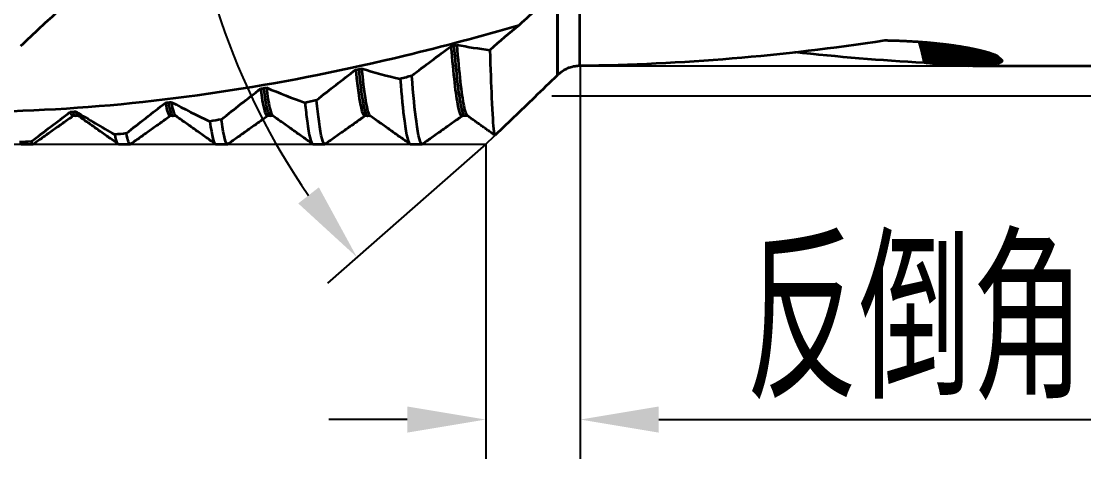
# Model space of a CAD drawing. Header units: millimetres. Extents: x 3498 to 3664, y 713 to 775.
# Drawn here: x 3551.51 to 3585.36, y 714.07 to 728.03 of the extents above; entities that cross this region are included whole.
import ezdxf

# ---------------------------------------------------------------- set-up
doc = ezdxf.new("R2010")
doc.units = ezdxf.units.MM
doc.layers.add('轮廓', color=4, linetype='Continuous', lineweight=35)
doc.styles.add('工程字', font='gbenor.shx', dxfattribs={"bigfont": 'gbcbig.shx'})
doc.dimstyles.new('ZQH', dxfattribs={"dimtxt": 3, "dimasz": 2.5, "dimexe": 1.25, "dimexo": 0, "dimgap": 0.5, "dimtad": 1, "dimdec": 3, "dimdsep": 46, "dimtxsty": '工程字', "dimblk": 'CLOSEDBLANK', "dimcen": -0.8, "dimclrd": 3, "dimclre": 3, "dimclrt": 3, "dimadec": 1, "dimazin": 2, "dimtfac": 1, "dimtdec": 3, "dimtofl": 0, "dimtmove": 0, "dimatfit": 3, "dimldrblk": 'CLOSEDBLANK', "dimfxl": 1, "dimtolj": 1, "dimtzin": 0, "dimarcsym": 0})
doc.dimstyles.new('ZQV', dxfattribs={"dimtxt": 3, "dimasz": 2.5, "dimexe": 1.25, "dimexo": 0, "dimgap": 0.5, "dimtad": 1, "dimtih": 1, "dimtoh": 1, "dimdec": 3, "dimdsep": 46, "dimtxsty": '工程字', "dimblk": 'CLOSEDBLANK', "dimcen": -0.8, "dimclrd": 3, "dimclre": 3, "dimclrt": 3, "dimadec": 1, "dimazin": 2, "dimtfac": 1, "dimtdec": 3, "dimtofl": 0, "dimtmove": 0, "dimatfit": 3, "dimldrblk": 'CLOSEDBLANK', "dimfxl": 1, "dimtolj": 1, "dimtzin": 0, "dimarcsym": 0})

# ---------------------------------------------------------------- blocks, each defined once
blk = doc.blocks.new('*D45')
at = {"color": 3, "lineweight": -2, "transparency": 16777216}
for p, q in [((3566.307, 744.106), (3559.957, 748.742)), ((3566.307, 724.106), (3561.262, 719.678))]:
    blk.add_line(p, q, dxfattribs=at)
blk.add_arc((3578.748, 735.025), 22.016, 150.3814, 214.7615, dxfattribs=at)
at = {"color": 3, "transparency": 16777216}
for points in [[(3559.259, 746.132), (3559.959, 745.679), (3560.966, 748.005)], [(3560.99, 722.729), (3560.333, 722.216), (3562.201, 720.503)]]:
    blk.add_solid(points, dxfattribs=at)
at = {"layer": 'Defpoints', "color": 0, "transparency": 16777216}
for p in [(3566.307, 744.106), (3568.412, 742.57), (3557.53, 729.152), (3569.028, 726.494), (3566.307, 724.106)]:
    blk.add_point(p, dxfattribs=at)
at = {"color": 3, "transparency": 16777216, "insert": (3563.211, 750.623), "char_height": 5, "attachment_point": 5, "style": '工程字'}
blk.add_mtext('\\A1;反倒角', dxfattribs=at)
blk = doc.blocks.new('_ClosedBlank')
at = {"color": 0, "linetype": 'ByBlock', "lineweight": -2}
for p, q in [((-1, 0.167), (0, 0)), ((-1, 0.167), (-1, -0.167)), ((0, 0), (-1, -0.167))]:
    blk.add_line(p, q, dxfattribs=at)
blk = doc.blocks.new('*D46')
at = {"color": 3, "lineweight": -2, "transparency": 16777216}
for p, q in [((3569.319, 726.606), (3569.319, 714.074)), ((3566.307, 724.106), (3566.307, 714.074)), ((3563.807, 715.324), (3561.307, 715.324)), ((3571.819, 715.324), (3589.271, 715.324))]:
    blk.add_line(p, q, dxfattribs=at)
at = {"color": 3, "transparency": 16777216}
for points in [[(3563.807, 715.741), (3563.807, 714.907), (3566.307, 715.324)], [(3571.819, 715.741), (3571.819, 714.907), (3569.319, 715.324)]]:
    blk.add_solid(points, dxfattribs=at)
at = {"layer": 'Defpoints', "color": 0, "transparency": 16777216}
for p in [(3569.319, 726.606), (3566.307, 724.106), (3569.319, 715.324)]:
    blk.add_point(p, dxfattribs=at)
at = {"color": 3, "transparency": 16777216, "insert": (3581.795, 718.462), "char_height": 5, "attachment_point": 5, "style": '工程字'}
blk.add_mtext('\\A1;反倒角长', dxfattribs=at)
blk = doc.blocks.new('*D47')
at = {"color": 3, "lineweight": -2, "transparency": 16777216}
for p, q in [((3592.651, 742.57), (3592.651, 765.284)), ((3568.412, 742.57), (3593.901, 742.57)), ((3592.651, 728.142), (3592.651, 740.07)), ((3568.412, 725.642), (3593.901, 725.642))]:
    blk.add_line(p, q, dxfattribs=at)
at = {"color": 3, "transparency": 16777216}
for points in [[(3592.235, 740.07), (3593.068, 740.07), (3592.651, 742.57)], [(3592.235, 728.142), (3593.068, 728.142), (3592.651, 725.642)]]:
    blk.add_solid(points, dxfattribs=at)
at = {"layer": 'Defpoints', "color": 0, "transparency": 16777216}
for p in [(3568.412, 742.57), (3568.412, 725.642), (3592.651, 725.642)]:
    blk.add_point(p, dxfattribs=at)
at = {"color": 3, "transparency": 16777216, "insert": (3589.514, 755.96), "char_height": 5, "attachment_point": 5, "rotation": 90, "style": '工程字'}
blk.add_mtext('\\A1;反倒角直径', dxfattribs=at)

msp = doc.modelspace()

# ---------------------------------------------------------------- linework, layer by layer
at = {"extrusion": (0, -1.22465e-16, -1)}
for p, q in [((3566.3132, 724.1062), (3568.599, 726.3062)), ((3568.599, 726.3062), (3568.6061, 726.3134)), ((3569.3132, 726.6062), (3602.8132, 726.6062)), ((3532.8132, 724.1062), (3566.3132, 724.1062))]:
    msp.add_line(p, q, dxfattribs=at)
msp.add_arc((-3569.3132, 725.6062), 1, 45, 90, dxfattribs=at)
at = {"layer": '轮廓', "color": 4, "lineweight": 35}
for p, q in [((3569.3075, 726.6111), (3569.3075, 729.5798)), ((3568.5933, 726.3076), (3568.5933, 729.1147)), ((3568.6004, 726.3147), (3568.6004, 729.1229)), ((3580.1098, 727.3723), (3580.1203, 727.3389)), ((3580.1203, 727.3389), (3580.1385, 727.2779)), ((3580.1203, 727.3389), (3581.8459, 726.6063)), ((3580.1735, 727.3677), (3581.9646, 726.6072)), ((3580.3161, 727.3566), (3582.0747, 726.61)), ((3580.4564, 727.3445), (3582.1762, 726.6144)), ((3580.5941, 727.3316), (3582.2694, 726.6203)), ((3580.7291, 727.3177), (3582.3542, 726.6278)), ((3580.8613, 727.303), (3582.4308, 726.6367)), ((3580.1385, 727.2779), (3580.1564, 727.2152)), ((3580.1385, 727.2779), (3581.7185, 726.6071)), ((3580.1564, 727.2152), (3580.1739, 727.1508)), ((3580.1564, 727.2152), (3581.5823, 726.6098)), ((3580.1739, 727.1508), (3580.191, 727.0849)), ((3580.1739, 727.1508), (3581.4372, 726.6145)), ((3580.191, 727.0849), (3580.2077, 727.0175)), ((3580.191, 727.0849), (3581.2831, 726.6213)), ((3580.2077, 727.0175), (3580.2239, 726.9486)), ((3580.2077, 727.0175), (3581.1198, 726.6302)), ((3580.9905, 727.2875), (3582.4993, 726.6469)), ((3581.1166, 727.2711), (3582.5597, 726.6584)), ((3581.2393, 727.254), (3582.6123, 726.6711)), ((3581.3586, 727.2362), (3582.657, 726.685)), ((3581.4742, 727.2178), (3582.6941, 726.6999)), ((3581.586, 727.1987), (3582.7235, 726.7157)), ((3581.6938, 727.1791), (3582.7456, 726.7325)), ((3581.7975, 727.1589), (3582.7603, 726.7501)), ((3581.8968, 727.1383), (3582.7677, 726.7685)), ((3581.9917, 727.1172), (3582.7359, 726.8013)), ((3582.082, 727.0958), (3582.6981, 726.8343)), ((3582.1675, 727.0741), (3582.6693, 726.8611)), ((3582.2481, 727.0521), (3582.6472, 726.8827)), ((3582.3237, 727.0299), (3582.6305, 726.8996)), ((3582.3942, 727.0075), (3582.6183, 726.9123)), ((3582.4598, 726.9848), (3582.6102, 726.9209)), ((3582.5222, 726.961), (3582.5838, 726.9348)), ((3580.2239, 726.9486), (3580.2397, 726.8782)), ((3580.2239, 726.9486), (3580.9473, 726.6414)), ((3580.2397, 726.8782), (3580.255, 726.8065)), ((3580.2397, 726.8782), (3580.7655, 726.655)), ((3580.255, 726.8065), (3580.2699, 726.7335)), ((3580.255, 726.8065), (3580.5742, 726.671)), ((3580.2699, 726.7335), (3580.2766, 726.6991)), ((3580.2699, 726.7335), (3580.3733, 726.6896)), ((3568.6061, 726.3134), (3568.599, 726.3062)), ((3581.8392, 726.6062), (3602.8075, 726.6062)), ((3567.8691, 725.6093), (3566.6041, 724.3917)), ((3553.2451, 725.0062), (3553.1512, 725.0062)), ((3553.3295, 725.0062), (3553.2451, 725.0062)), ((3556.3451, 725.0062), (3556.2512, 725.0062)), ((3556.4295, 725.0062), (3556.3451, 725.0062)), ((3559.4451, 725.0062), (3559.3512, 725.0062)), ((3559.5295, 725.0062), (3559.4451, 725.0062)), ((3562.5451, 725.0062), (3562.4512, 725.0062)), ((3562.6295, 725.0062), (3562.5451, 725.0062)), ((3565.6451, 725.0062), (3565.5512, 725.0062)), ((3565.7295, 725.0062), (3565.6451, 725.0062)), ((3551.5057, 724.1062), (3551.8844, 724.1062)), ((3554.6057, 724.1062), (3554.9844, 724.1062)), ((3557.7057, 724.1062), (3558.0844, 724.1062)), ((3560.8057, 724.1062), (3561.1844, 724.1062)), ((3563.9057, 724.1062), (3564.2844, 724.1062))]:
    msp.add_line(p, q, dxfattribs=at)
for centre, major_axis, ratio, start_param, end_param in [((3512.1124, 734.1062), (-189.0959, 5.5452), 0.0267052, 1.933253, 1.9340863), ((3526.9508, 734.1062), (-138.2161, 5.6726), 0.0354974, 1.9596766, 1.9608844), ((3535.5107, 734.1062), (-109.0484, 5.7967), 0.043641, 1.9865733, 1.9881076), ((3541.1029, 734.1062), (-90.1434, 5.9175), 0.0511184, 2.0138872, 2.0157471), ((3545.0585, 734.1062), (-76.8983, 6.0346), 0.0579133, 2.0416065, 2.0437911), ((3548.0162, 734.1062), (-67.1048, 6.1481), 0.064012, 2.0697163, 2.0722247), ((3550.3207, 734.1062), (-59.571, 6.2575), 0.0694027, 2.0981993, 2.1010302), ((3552.1743, 734.1062), (-53.5972, 6.3629), 0.0740761, 2.1270355, 2.1301876), ((3553.7038, 734.1062), (-48.7457, 6.4641), 0.0780257, 2.156203, 2.1596749), ((3554.9925, 734.1062), (-44.7284, 6.5608), 0.0812474, 2.1856782, 2.1894683), ((3556.0974, 734.1062), (-41.3481, 6.6529), 0.08374, 2.2154363, 2.2195429), ((3557.0591, 734.1062), (-38.4653, 6.7404), 0.085505, 2.2454518, 2.2498731), ((3557.9069, 734.1062), (-35.9785, 6.8231), 0.0865468, 2.2756987, 2.2804327), ((3558.6627, 734.1062), (-33.812, 6.9009), 0.0868724, 2.3061515, 2.3111962), ((3559.3433, 734.1062), (-31.9085, 6.9738), 0.0864912, 2.336785, 2.3421381), ((3559.9617, 734.1062), (-30.2234, 7.0417), 0.0854153, 2.3675751, 2.3732344), ((3560.5279, 734.1062), (-28.7218, 7.1047), 0.0836586, 2.3984991, 2.4044623), ((3561.0501, 734.1062), (-27.376, 7.1627), 0.0812374, 2.429536, 2.4358006), ((3561.5348, 734.1062), (-26.1634, 7.2158), 0.0781693, 2.4606668, 2.4672302), ((3561.9875, 734.1062), (-25.0658, 7.264), 0.0744737, 2.4918747, 2.4987343), ((3562.4125, 734.1062), (-24.0682, 7.3074), 0.0701708, 2.5231452, 2.5302985), ((3562.8136, 734.1062), (-23.158, 7.3461), 0.0652821, 2.5544665, 2.5619107), ((3563.1938, 734.1062), (-22.3248, 7.3801), 0.0598294, 2.5858293, 2.5935616), ((3563.5559, 734.1062), (-21.5597, 7.4096), 0.0538351, 2.6172267, 2.6252443), ((3563.9019, 734.1062), (-20.8553, 7.4348), 0.0473216, 2.6486545, 2.6569546), ((3564.234, 734.1062), (-20.2052, 7.4556), 0.0403112, 2.6801111, 2.6886908), ((3564.5537, 734.1062), (-19.6037, 7.4723), 0.0328262, 2.7115972, 2.7204537), ((3564.8626, 734.1062), (-19.0462, 7.485), 0.0248881, 2.7431159, 2.7522462), ((3565.1618, 734.1062), (-18.5284, 7.4938), 0.0165183, 2.7746725, 2.7840738), ((3565.4527, 734.1062), (-18.0469, 7.4987), 0.007737, 2.8062745, 2.8159439), ((3582.8759, 734.1062), (-0.3481, 7.4994), 0.2671396, 2.8375315, 2.9165152)]:
    msp.add_ellipse(centre, major_axis=major_axis, ratio=ratio, start_param=start_param, end_param=end_param, dxfattribs=at)
at = {"layer": '轮廓', "color": 4, "lineweight": 35, "extrusion": (0, 0, -1)}
for centre, major_axis, ratio, start_param, end_param in [((3574.5909, 734.1062), (-12.824, 5.27), 0.4161248, 4.0824564, 4.0907424), ((3574.2605, 734.1062), (-12.7458, 5.4456), 0.4046087, 4.0312801, 4.048989), ((3573.9389, 734.1062), (-12.6837, 5.6092), 0.3925245, 3.9815734, 3.9990058), ((3573.6256, 734.1062), (-12.6371, 5.7614), 0.379965, 3.9332778, 3.9504429), ((3573.3198, 734.1062), (-12.6055, 5.9031), 0.3670146, 3.8863267, 3.9032323), ((3573.021, 734.1062), (-12.5884, 6.0349), 0.3537494, 3.8406486, 3.8573013), ((3572.7287, 734.1062), (-12.5853, 6.1575), 0.3402373, 3.7961695, 3.8125748), ((3572.4423, 734.1062), (-12.5957, 6.2716), 0.3265386, 3.752815, 3.7689774), ((3570.8234, 734.1062), (-12.9237, 6.8109), 0.2429907, 3.5123561, 3.5271177), ((3570.5663, 734.1062), (-13.0207, 6.8809), 0.2291602, 3.4749614, 3.4894938), ((3570.3118, 734.1062), (-13.1296, 6.9462), 0.2154246, 3.4381826, 3.452486), ((3570.0595, 734.1062), (-13.2505, 7.0071), 0.2018032, 3.4019709, 3.416045), ((3569.809, 734.1062), (-13.3835, 7.0639), 0.1883132, 3.3662805, 3.3801248), ((3569.5601, 734.1062), (-13.5288, 7.1166), 0.1749703, 3.3310683, 3.344682), ((3566.0129, 734.1062), (-17.1801, 7.4976), 0.0109813, 2.8696543, 2.8750871), ((3569.3123, 734.1062), (-13.6868, 7.1657), 0.1617889, 3.2962941, 3.3096762), ((3569.0653, 734.1062), (-13.8577, 7.211), 0.1487827, 3.2619201, 3.2750693), ((3568.8187, 734.1062), (-14.0421, 7.2529), 0.1359645, 3.2279108, 3.2408256), ((3568.5721, 734.1062), (-14.2405, 7.2914), 0.1233467, 3.1942329, 3.2069117), ((3568.3252, 734.1062), (-14.4534, 7.3266), 0.1109417, 3.160855, 3.173296), ((3568.0775, 734.1062), (-14.6815, 7.3585), 0.0987615, 3.1277478, 3.1399489), ((3567.8287, 734.1062), (-14.9258, 7.3872), 0.0868185, 3.1025625, 3.1068426), ((3572.1614, 734.1062), (-12.6193, 6.3779), 0.3127063, 3.7105115, 3.7264348), ((3571.8855, 734.1062), (-12.6556, 6.477), 0.2987873, 3.6691875, 3.6848746), ((3571.6142, 734.1062), (-12.7045, 6.5693), 0.2848225, 3.6287739, 3.6442274), ((3571.347, 734.1062), (-12.7655, 6.6555), 0.2708478, 3.5892052, 3.6044269), ((3571.0835, 734.1062), (-12.8387, 6.7359), 0.2568947, 3.5504189, 3.5654101)]:
    msp.add_ellipse(centre, major_axis=major_axis, ratio=ratio, start_param=start_param, end_param=end_param, dxfattribs=at)
at = {"layer": '轮廓', "color": 4, "lineweight": 35}
for points, degree in [([(3568.5933, 729.1147), (3568.207, 728.6857), (3567.7883, 728.2719), (3567.3711, 727.9051)], 3), ([(3567.3711, 727.9051), (3567.0594, 727.6478), (3566.749, 727.3819), (3566.44, 727.1081)], 3), ([(3569.3075, 726.6111), (3572.5587, 726.6503), (3575.7715, 726.9255), (3579.0221, 727.4184)], 3), ([(3563.9523, 726.2871), (3564.3655, 726.6075), (3564.7811, 726.9203), (3565.1994, 727.2242)], 3), ([(3565.1994, 727.2242), (3565.23, 727.2324), (3565.2606, 727.2406), (3565.2912, 727.2488)], 3), ([(3565.2912, 727.2488), (3565.3218, 727.257), (3565.3525, 727.2653), (3565.3831, 727.2735)], 3), ([(3565.3831, 727.2735), (3565.7364, 727.206), (3566.0887, 727.1509), (3566.44, 727.1081)], 3), ([(3580.2765, 726.6991), (3578.8972, 726.7716), (3577.5256, 726.8859), (3576.156, 727.0398)], 3), ([(3560.9197, 725.5115), (3561.3328, 725.84), (3561.7483, 726.1631), (3562.1666, 726.4795)], 3), ([(3562.1666, 726.4795), (3562.1972, 726.4864), (3562.2278, 726.4932), (3562.2584, 726.5001)], 3), ([(3562.2584, 726.5001), (3562.289, 726.507), (3562.3196, 726.5138), (3562.3503, 726.5208)], 3), ([(3562.3503, 726.5208), (3562.7622, 726.3927), (3563.1727, 726.2804), (3563.5818, 726.1842)], 3), ([(3563.9523, 726.2871), (3563.8288, 726.2524), (3563.7053, 726.2181), (3563.5818, 726.1842)], 3), ([(3567.8693, 725.6091), (3568.1149, 725.8455), (3568.3576, 726.0805), (3568.5933, 726.3076)], 3), ([(3568.5933, 726.3076), (3568.5956, 726.3099), (3568.598, 726.3123), (3568.6004, 726.3147)], 3), ([(3557.8871, 724.8956), (3558.3, 725.2257), (3558.7155, 725.5529), (3559.1338, 725.8758)], 3), ([(3559.1338, 725.8758), (3559.1644, 725.8812), (3559.195, 725.8865), (3559.2256, 725.8919)], 3), ([(3559.1338, 725.8758), (3559.2063, 725.3055), (3559.2788, 725.0064), (3559.3512, 725.0063)], 3), ([(3559.2256, 725.8919), (3559.2563, 725.8973), (3559.2869, 725.9027), (3559.3175, 725.9082)], 3), ([(3559.2256, 725.8919), (3559.2988, 725.3112), (3559.372, 725.0064), (3559.4451, 725.0062)], 3), ([(3559.3175, 725.9082), (3559.385, 725.3677), (3559.4525, 725.0616), (3559.52, 725.0131)], 3), ([(3559.3175, 725.9082), (3559.7294, 725.7332), (3560.14, 725.5729), (3560.5492, 725.4274)], 3), ([(3554.8545, 724.451), (3555.2674, 724.7763), (3555.6828, 725.1013), (3556.1011, 725.4245)], 3), ([(3556.1011, 725.4245), (3556.1317, 725.4283), (3556.1623, 725.4321), (3556.1929, 725.4359)], 3), ([(3556.1011, 725.4245), (3556.1511, 725.1478), (3556.2012, 725.0075), (3556.2512, 725.007)], 3), ([(3556.1929, 725.4359), (3556.2235, 725.4397), (3556.2542, 725.4435), (3556.2848, 725.4474)], 3), ([(3556.1929, 725.4359), (3556.2437, 725.1517), (3556.2944, 725.0075), (3556.3451, 725.007)], 3), ([(3556.2848, 725.4474), (3556.3299, 725.1916), (3556.3749, 725.0462), (3556.42, 725.0139)], 3), ([(3556.2848, 725.4474), (3556.6967, 725.229), (3557.1073, 725.0236), (3557.5166, 724.8319)], 3), ([(3560.9197, 725.5115), (3560.7962, 725.4831), (3560.6727, 725.455), (3560.5492, 725.4274)], 3), ([(3551.822, 724.1863), (3552.2347, 724.5005), (3552.6501, 724.817), (3553.0684, 725.1343)], 3), ([(3553.1607, 725.0062), (3551.9017, 724.1124)], 1), ([(3553.0684, 725.1343), (3553.099, 725.1364), (3553.1296, 725.1385), (3553.1602, 725.1407)], 3), ([(3553.0684, 725.1343), (3553.096, 725.0491), (3553.1236, 725.0069), (3553.1512, 725.0071)], 3), ([(3553.1602, 725.1407), (3553.1908, 725.1428), (3553.2215, 725.145), (3553.2521, 725.1472)], 3), ([(3553.1602, 725.1407), (3553.1885, 725.0513), (3553.2168, 725.0069), (3553.2451, 725.0071)], 3), ([(3553.2521, 725.1472), (3553.2747, 725.0739), (3553.2974, 725.0295), (3553.32, 725.0137)], 3), ([(3553.2521, 725.1472), (3553.664, 724.8895), (3554.0746, 724.6432), (3554.484, 724.4089)], 3), ([(3554.5884, 724.1124), (3553.32, 725.013)], 1), ([(3556.2607, 725.0062), (3555.0017, 724.1124)], 1), ([(3557.6884, 724.1124), (3556.42, 725.013)], 1), ([(3559.3607, 725.0062), (3558.1017, 724.1124)], 1), ([(3560.7884, 724.1124), (3559.52, 725.013)], 1), ([(3562.4607, 725.0062), (3561.2017, 724.1124)], 1), ([(3563.8884, 724.1124), (3562.62, 725.013)], 1), ([(3565.5607, 725.0062), (3564.3017, 724.1124)], 1), ([(3566.5965, 724.3907), (3565.72, 725.013)], 1), ([(3557.8871, 724.8956), (3557.7636, 724.8739), (3557.6401, 724.8527), (3557.5166, 724.8319)], 3), ([(3557.5166, 724.8319), (3557.5798, 724.3527), (3557.6424, 724.1062), (3557.7057, 724.1062)], 3), ([(3554.8545, 724.451), (3554.731, 724.4365), (3554.6075, 724.4224), (3554.484, 724.4089)], 3), ([(3554.484, 724.4089), (3554.5245, 724.2083), (3554.565, 724.1062), (3554.6057, 724.1062)], 3), ([(3551.822, 724.1863), (3551.6985, 724.1793), (3551.575, 724.1727), (3551.4515, 724.1666)], 3)]:
    msp.add_open_spline(points, degree=degree, dxfattribs=at)
for points, knots in [([(3552.7123, 728.3766), (3552.5119, 728.1942), (3552.312, 728.0104), (3551.9022, 727.63), (3551.6924, 727.4333), (3551.4831, 727.2354)], [-1.7383545, -1.7383545, -1.7383545, -1.7383545, -0.9162251, -0.9162251, -0.0492748, -0.0492748, -0.0492748, -0.0492748]), ([(3543.0095, 725.4998), (3544.3507, 725.3463), (3547.5473, 725.0929), (3552.5996, 725.1328), (3558.1665, 725.7356), (3563.0904, 726.7288), (3566.1587, 727.5523), (3567.3711, 727.9051)], [0.8243686, 0.8243686, 0.8243686, 0.8243686, 1.0062208, 1.257776, 1.5093312, 1.7608864, 1.9251998, 1.9251998, 1.9251998, 1.9251998]), ([(3565.1994, 727.2242), (3565.2734, 726.3312), (3565.3474, 725.6749), (3565.4214, 725.3197), (3565.4647, 725.112), (3565.508, 725.0068), (3565.5512, 725.0065)], [84.89523018, 84.89523018, 84.89523018, 84.89523018, 85.34518988, 85.34518988, 85.34518988, 85.60843688, 85.60843688, 85.60843688, 85.60843688]), ([(3565.2912, 727.2488), (3565.3652, 726.3516), (3565.4392, 725.6902), (3565.5132, 725.3296), (3565.5572, 725.1153), (3565.6012, 725.0068), (3565.6451, 725.0065)], [84.89166398, 84.89166398, 84.89166398, 84.89166398, 85.34162372, 85.34162372, 85.34162372, 85.60899298, 85.60899298, 85.60899298, 85.60899298]), ([(3565.3831, 727.2735), (3565.4571, 726.3721), (3565.5311, 725.7056), (3565.6051, 725.3396), (3565.6434, 725.15), (3565.6817, 725.0407), (3565.72, 725.0134)], [84.88809779, 84.88809779, 84.88809779, 84.88809779, 85.33805755, 85.33805755, 85.33805755, 85.57106823, 85.57106823, 85.57106823, 85.57106823]), ([(3566.44, 727.1081), (3566.4582, 726.5159), (3566.4764, 726.0059), (3566.5184, 725.0602), (3566.5419, 724.6963), (3566.5785, 724.4214), (3566.5913, 724.3794), (3566.6041, 724.3917)], [1.2693351, 1.2693351, 1.2693351, 1.2693351, 3.8527615, 3.8527615, 7.1776213, 7.1776213, 8.9633981, 8.9633981, 8.9633981, 8.9633981]), ([(3562.1666, 726.4795), (3562.2406, 725.735), (3562.3146, 725.2525), (3562.3886, 725.0796), (3562.4095, 725.0308), (3562.4304, 725.0065), (3562.4512, 725.0066)], [78.74824742, 78.74824742, 78.74824742, 78.74824742, 79.1982047, 79.1982047, 79.1982047, 79.32525157, 79.32525157, 79.32525157, 79.32525157]), ([(3562.2584, 726.5001), (3562.3324, 725.7508), (3562.4064, 725.2629), (3562.4804, 725.0844), (3562.502, 725.0324), (3562.5236, 725.0065), (3562.5451, 725.0066)], [78.74467896, 78.74467896, 78.74467896, 78.74467896, 79.1946363, 79.1946363, 79.1946363, 79.32580767, 79.32580767, 79.32580767, 79.32580767]), ([(3562.3503, 726.5208), (3562.4243, 725.7668), (3562.4983, 725.2735), (3562.5723, 725.0894), (3562.5882, 725.0498), (3562.6041, 725.0244), (3562.62, 725.0132)], [78.7411105, 78.7411105, 78.7411105, 78.7411105, 79.19106787, 79.19106787, 79.19106787, 79.28788293, 79.28788293, 79.28788293, 79.28788293]), ([(3564.3017, 724.1124), (3564.2973, 724.1092), (3564.2928, 724.1073), (3564.2241, 724.0961), (3564.1604, 724.3406), (3564.048, 725.1895), (3564.0002, 725.682), (3563.9523, 726.2871)], [23.2253751, 23.2253751, 23.2253751, 23.2253751, 23.4959027, 23.4959027, 27.4118865, 27.4118865, 30.3383346, 30.3383346, 30.3383346, 30.3383346]), ([(3568.6004, 726.3147), (3568.621, 726.3353), (3568.6426, 726.3551), (3568.7527, 726.4475), (3568.8516, 726.5051), (3569.022, 726.5695), (3569.0882, 726.5871), (3569.1814, 726.6022), (3569.2077, 726.6054), (3569.2468, 726.6087), (3569.2597, 726.6095), (3569.2842, 726.6106), (3569.2958, 726.611), (3569.3075, 726.6111)], [1.35498693, 1.35498693, 1.35498693, 1.35498693, 1.44299655, 1.44299655, 1.78665952, 1.78665952, 1.99664202, 1.99664202, 2.0791107, 2.0791107, 2.11947089, 2.11947089, 2.15625165, 2.15625165, 2.15625165, 2.15625165]), ([(3563.5818, 726.1842), (3563.6258, 725.641), (3563.6696, 725.1932), (3563.7779, 724.3603), (3563.8415, 724.1062), (3563.9057, 724.1062)], [1.2311831, 1.2311831, 1.2311831, 1.2311831, 3.9159838, 3.9159838, 7.8247605, 7.8247605, 7.8247605, 7.8247605]), ([(3560.5492, 725.4274), (3560.5706, 725.2114), (3560.5921, 725.0197), (3560.6779, 724.3603), (3560.7415, 724.1062), (3560.8057, 724.1062)], [2.6041522, 2.6041522, 2.6041522, 2.6041522, 3.9159838, 3.9159838, 7.8247605, 7.8247605, 7.8247605, 7.8247605]), ([(3561.2017, 724.1124), (3561.1973, 724.1092), (3561.1928, 724.1073), (3561.1241, 724.0961), (3561.0604, 724.3406), (3560.9705, 725.0192), (3560.9451, 725.2484), (3560.9197, 725.5115)], [23.2253751, 23.2253751, 23.2253751, 23.2253751, 23.4959027, 23.4959027, 27.4118865, 27.4118865, 28.9653075, 28.9653075, 28.9653075, 28.9653075]), ([(3558.1017, 724.1124), (3558.0973, 724.1092), (3558.0928, 724.1073), (3558.0241, 724.0961), (3557.9604, 724.3406), (3557.893, 724.849), (3557.8901, 724.872), (3557.8871, 724.8956)], [23.225375, 23.225375, 23.225375, 23.225375, 23.4959027, 23.4959027, 27.4118865, 27.4118865, 27.5935837, 27.5935837, 27.5935837, 27.5935837]), ([(3555.0017, 724.1124), (3554.9973, 724.1092), (3554.9928, 724.1073), (3554.9436, 724.0993), (3554.8991, 724.2156), (3554.8545, 724.451)], [23.225375, 23.225375, 23.225375, 23.225375, 23.4959027, 23.4959027, 26.2226498, 26.2226498, 26.2226498, 26.2226498]), ([(3551.9017, 724.1124), (3551.8973, 724.1092), (3551.8928, 724.1073), (3551.8662, 724.103), (3551.8441, 724.1297), (3551.822, 724.1863)], [23.225375, 23.225375, 23.225375, 23.225375, 23.4959027, 23.4959027, 24.8476206, 24.8476206, 24.8476206, 24.8476206])]:
    msp.add_open_spline(points, degree=3, knots=knots, dxfattribs=at)

# ---------------------------------------------------------------- dimensions: what is measured, and where the dimension line sits
dim = msp.add_linear_dim(base=(3592.6515, 725.6422), p1=(3568.4117, 742.5703), p2=(3568.4117, 725.6422), angle=90, text='反倒角直径', dimstyle='ZQH', override={"dimtxt": 5, "dimsah": 1})
dim.commit()
dim.dimension.update_dxf_attribs({"geometry": '*D47', "text_midpoint": (3592.6515, 755.9602), "dimtype": 160})
dim = msp.add_angular_dim_2l(base=(3557.5303, 729.1519), line1=((3566.3075, 724.1062), (3569.0278, 726.4937)), line2=((3566.3075, 744.1062), (3568.4117, 742.5703)), text='反倒角', dimstyle='ZQV', override={"dimtxt": 5, "dimsah": 1})
dim.commit()
dim.dimension.update_dxf_attribs({"geometry": '*D45', "text_midpoint": (3563.2113, 750.6229), "dimtype": 162})
dim = msp.add_linear_dim(base=(3569.3191, 715.3239), p1=(3566.3075, 724.1062), p2=(3569.3191, 726.6062), text='反倒角长', dimstyle='ZQH', override={"dimtxt": 5, "dimsah": 1})
dim.commit()
dim.dimension.update_dxf_attribs({"geometry": '*D46', "text_midpoint": (3581.7952, 718.4617)})

doc.saveas('drawing.dxf')
